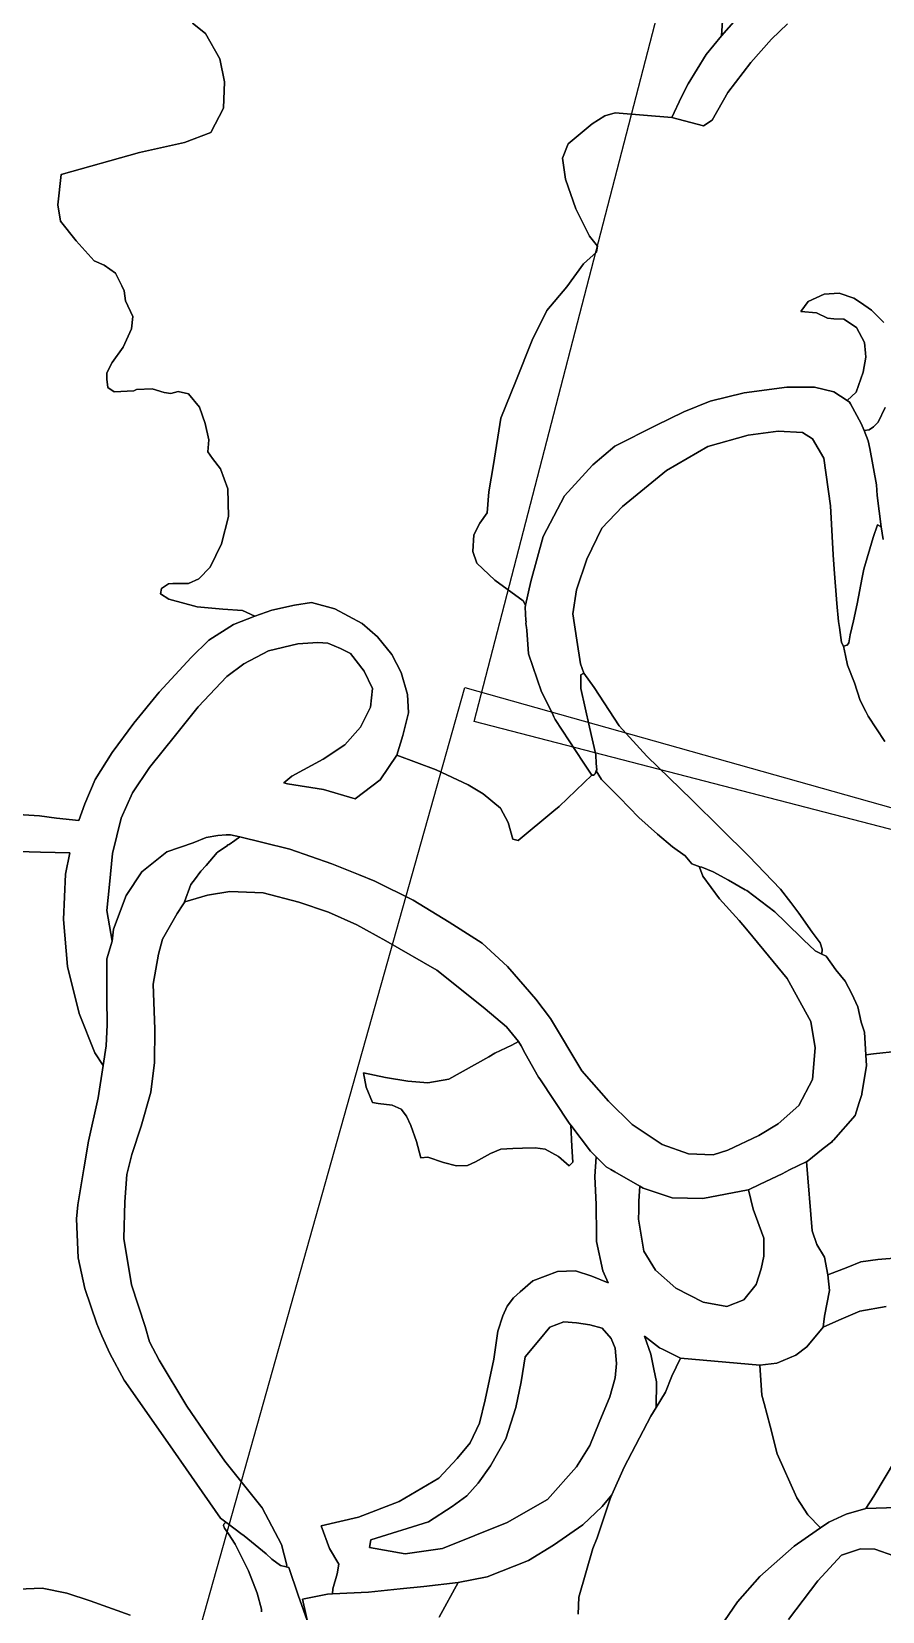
# Model space of a CAD drawing. Header units: inches. Extents: x 288635 to 1232953, y 676945 to 1655780.
# Drawn here: x 415552 to 432425, y 973042 to 1004372 of the extents above; entities that cross this region are included whole.
import ezdxf

# ---------------------------------------------------------------- set-up
doc = ezdxf.new("R2010")
doc.units = ezdxf.units.IN
doc.header["$MEASUREMENT"] = 0
doc.layers.add('Images', color=7, linetype='Continuous')
picture_1 = doc.add_image_def('image11.jpg', size_in_pixel=(2580, 3737))
picture_2 = doc.add_image_def('image12.jpg', size_in_pixel=(1536, 2752))

msp = doc.modelspace()

# ---------------------------------------------------------------- linework, layer by layer
at = {"color": 1}
for points in [[(430540.327, 1004528.1867), (430225.3664, 1004223.3861), (429813.8855, 1003756.0251), (429356.6846, 1003166.744), (429051.884, 1002613.0228), (428874.0837, 1002506.3426), (428251.1214, 1002667.614), (428439.0818, 1003079.0949), (428576.2421, 1003333.0954), (428926.7628, 1003917.2965), (429236.6434, 1004288.1373), (429671.6453, 1004782.1872)], [(429671.6453, 1004782.1872), (429236.6434, 1004288.1373), (429251.8834, 1004582.7779)], [(418746.4224, 1004537.0578), (419000.4229, 1004333.8574), (419284.9035, 1003830.9364), (419376.3437, 1003373.7354), (419356.0236, 1002855.5744), (419107.1031, 1002372.9734), (418583.8621, 1002174.853), (417694.8603, 1001971.6526), (416140.3772, 1001539.8518), (416074.3371, 1000935.3306), (416125.1372, 1000610.2099), (416435.0178, 1000224.1291), (416795.6985, 999822.8083), (416988.7389, 999741.5282), (417217.3394, 999578.9679), (417339.2596, 999330.0474), (417390.0597, 999233.5272), (417415.4598, 999035.4068), (417557.7, 998720.4461), (417532.3, 998476.6057), (417369.7397, 998115.9249), (417151.2992, 997811.1243), (417044.619, 997607.9239), (417044.619, 997480.9237), (417064.9391, 997313.2833), (417186.8593, 997226.9232), (417578.0201, 997247.2432), (417631.713, 997271.7729), (417944.5627, 997284.6344), (418178.2432, 997213.5143), (418315.4034, 997198.2743), (418457.6437, 997233.8343), (418660.8441, 997188.1142), (418884.3646, 996923.9537), (418996.1248, 996598.8331), (419067.2449, 996273.7124), (419046.9249, 996040.0319), (419138.3651, 995902.8717), (419300.9254, 995699.6713), (419443.1657, 995303.4305), (419458.4057, 994754.7894), (419321.2455, 994216.3083), (419092.645, 993748.9474), (418869.1245, 993520.3469), (418660.8441, 993428.9067), (418356.0435, 993423.8267), (418264.6033, 993418.7467), (418127.4431, 993327.3065), (418107.123, 993220.6263), (418274.7634, 993113.9461), (418833.5645, 992961.5458), (419341.5655, 992915.8257), (419732.7263, 992890.4256), (419981.6468, 992778.6654), (419557.74, 992610.6404), (419064.979, 992300.7598), (418714.4583, 991960.3991), (418079.4571, 991269.5177), (417581.6161, 990654.8365), (417149.8152, 990075.7153), (416814.5345, 989542.3143), (416606.2541, 989054.6333), (416486.6572, 988727.0417), (416046.2336, 988775.9098), (415710.953, 988816.5499), (415182.6319, 988852.11)], [(429251.8834, 1004582.7779), (429236.6434, 1004288.1373), (428926.7628, 1003917.2965), (428576.2421, 1003333.0954), (428439.0818, 1003079.0949), (428251.1214, 1002667.614), (427128.4392, 1002764.1342), (426920.1588, 1002703.1741), (426671.2383, 1002540.6138), (426193.7173, 1002149.453), (426081.9571, 1001864.9724), (426137.8372, 1001448.4116), (426346.1176, 1000854.0504), (426615.3582, 1000315.5693), (426773.6204, 1000114.2001), (426758.3803, 999997.3599), (426499.2998, 999768.7594), (426164.0191, 999311.5585), (425767.7783, 998844.1975), (425478.2178, 998249.8364), (425153.0971, 997442.1147), (424858.4565, 996705.5133), (424711.1362, 995786.0314), (424619.696, 995247.5504), (424584.136, 994825.9095), (424441.8957, 994622.7091), (424325.0555, 994389.0286), (424299.6554, 994063.908), (424380.9356, 993830.2275), (424741.6163, 993489.8668), (425300.4174, 993083.466), (425349.9305, 993000.0755), (425347.6445, 992989.7215), (425339.9704, 992954.9622), (425356.7198, 992694.4156), (425358.0092, 992674.3591), (425351.2175, 992631.3451), (425365.9204, 992551.2962), (425374.5848, 992504.1231), (425404.7935, 992034.2104), (425662.7628, 991280.1463), (425878.089, 990859.7474), (425908.1426, 990785.4483), (425935.2841, 990732.4577), (426490.9102, 989885.7894), (426661.8601, 989629.0591), (426509.7206, 989482.8625), (426011.6188, 989004.2179), (425909.8761, 988919.1124), (425203.8972, 988328.5765), (425097.217, 988359.0566), (425000.6968, 988689.2572), (424848.2965, 988973.7378), (424507.9358, 989253.1384), (424213.2952, 989436.0187), (423573.214, 989730.6593), (422795.9724, 990025.2999), (422912.8126, 990411.3807), (423024.5729, 990863.5016), (423009.3328, 991224.1823), (422882.3326, 991661.0632), (422694.3722, 992016.6639), (422414.9716, 992372.2646), (422110.171, 992631.3451), (421566.6099, 992925.9857), (421104.329, 993047.906), (420763.9683, 992997.1059), (420316.9274, 992900.5857), (419981.6468, 992778.6654), (419732.7263, 992890.4256), (419341.5655, 992915.8257), (418833.5645, 992961.5458), (418274.7634, 993113.9461), (418107.123, 993220.6263), (418127.4431, 993327.3065), (418264.6033, 993418.7467), (418356.0435, 993423.8267), (418660.8441, 993428.9067), (418869.1245, 993520.3469), (419092.645, 993748.9474), (419321.2455, 994216.3083), (419458.4057, 994754.7894), (419443.1657, 995303.4305), (419300.9254, 995699.6713), (419138.3651, 995902.8717), (419046.9249, 996040.0319), (419067.2449, 996273.7124), (418996.1248, 996598.8331), (418884.3646, 996923.9537), (418660.8441, 997188.1142), (418457.6437, 997233.8343), (418315.4034, 997198.2743), (418178.2432, 997213.5143), (417944.5627, 997284.6344), (417631.713, 997271.7729), (417578.0201, 997247.2432), (417186.8593, 997226.9232), (417064.9391, 997313.2833), (417044.619, 997480.9237), (417044.619, 997607.9239), (417151.2992, 997811.1243), (417369.7397, 998115.9249), (417532.3, 998476.6057), (417557.7, 998720.4461), (417415.4598, 999035.4068), (417390.0597, 999233.5272), (417339.2596, 999330.0474), (417217.3394, 999578.9679), (416988.7389, 999741.5282), (416795.6985, 999822.8083), (416435.0178, 1000224.1291), (416125.1372, 1000610.2099), (416074.3371, 1000935.3306), (416140.3772, 1001539.8518), (417694.8603, 1001971.6526), (418583.8621, 1002174.853), (419107.1031, 1002372.9734), (419356.0236, 1002855.5744), (419376.3437, 1003373.7354), (419284.9035, 1003830.9364), (419000.4229, 1004333.8574), (418746.4224, 1004537.0578)], [(432455.046, 998599.8815), (432211.2055, 998848.802), (431989.9593, 998997.353), (431855.6048, 999087.5625), (431566.0442, 999184.0826), (431271.4036, 999163.7626), (430951.363, 999021.5223), (430804.0427, 998818.3219), (431119.0033, 998792.9219), (431337.4438, 998686.2416), (431464.444, 998676.0816), (431657.4844, 998665.9216), (431911.4849, 998503.3613), (432068.9652, 998208.7207), (432090.9561, 997996.1419), (432099.4453, 997914.0801), (432043.5652, 997619.4395), (431906.4049, 997223.1987), (431726.8169, 997053.1657), (431463.764, 997226.6687), (431080.1174, 997319.273), (430531.1059, 997319.273), (429684.4375, 997206.8249), (429009.7486, 997041.46), (428487.1955, 996829.7929), (427931.5694, 996558.5944), (427117.974, 996148.4894), (426681.4107, 995778.072), (426678.1614, 995774.5133), (426676.119, 995772.7803), (426120.4928, 995164.2374), (425697.1587, 994357.2566), (425452.4186, 993464.2861), (425349.9305, 993000.0755), (425300.4174, 993083.466), (424741.6163, 993489.8668), (424380.9356, 993830.2275), (424299.6554, 994063.908), (424325.0555, 994389.0286), (424441.8957, 994622.7091), (424584.136, 994825.9095), (424619.696, 995247.5504), (424711.1362, 995786.0314), (424858.4565, 996705.5133), (425153.0971, 997442.1147), (425478.2178, 998249.8364), (425767.7783, 998844.1975), (426164.0191, 999311.5585), (426499.2998, 999768.7594), (426758.3803, 999997.3599), (426773.6204, 1000114.2001), (426615.3582, 1000315.5693), (426346.1176, 1000854.0504), (426137.8372, 1001448.4116), (426081.9571, 1001864.9724), (426193.7173, 1002149.453), (426671.2383, 1002540.6138), (426920.1588, 1002703.1741), (427128.4392, 1002764.1342), (428251.1214, 1002667.614), (428874.0837, 1002506.3426), (429051.884, 1002613.0228), (429356.6846, 1003166.744), (429813.8855, 1003756.0251), (430225.3664, 1004223.3861), (430540.327, 1004528.1867)], [(432480.452, 996920.4194), (432343.2858, 996623.7575), (432245.1157, 996532.7554), (432163.8356, 996471.7953), (432163.8356, 996471.7953), (432061.0968, 996462.2501), (432006.1609, 996598.282), (431790.71, 996992.2494), (431774.65, 997021.6162), (431772.2404, 997023.2055), (431726.8169, 997053.1657), (431906.4049, 997223.1987), (432043.5652, 997619.4395), (432099.4453, 997914.0801), (432090.9561, 997996.1419), (432068.9652, 998208.7207), (431911.4849, 998503.3613), (431657.4844, 998665.9216), (431464.444, 998676.0816), (431337.4438, 998686.2416), (431119.0033, 998792.9219), (430804.0427, 998818.3219), (430951.363, 999021.5223), (431271.4036, 999163.7626), (431566.0442, 999184.0826), (431855.6048, 999087.5625), (431989.9593, 998997.353), (432211.2055, 998848.802), (432455.046, 998599.8815)], [(432438.5885, 994298.7215), (432403.0284, 994547.642), (432321.7731, 995173.2826), (432310.4323, 995381.1962), (432173.8078, 996102.5738), (432145.0674, 996254.323), (432061.0968, 996462.2501), (432163.8356, 996471.7953), (432245.1157, 996532.7554), (432343.2858, 996623.7575), (432480.452, 996920.4194)], [(432744.6508, 984153.7859), (432249.3499, 984098.7525), (432249.3499, 984098.7525), (432097.8249, 984081.1622), (432073.0794, 984526.5798), (432003.7556, 984727.7548), (431940.3159, 985034.321), (431821.7823, 985292.5549), (431686.3154, 985538.0887), (431500.0484, 985766.6892), (431309.548, 986037.623), (431221.8626, 986078.3393), (431233.3478, 986173.09), (431191.0144, 986300.0902), (431030.1474, 986511.7573), (430766.8236, 986885.8739), (430608.6666, 987097.5252), (430406.9896, 987367.4165), (429777.28, 988018.2928), (429221.6539, 988568.6272), (428644.861, 989134.8367), (427750.5676, 990002.6718), (427205.5248, 990605.923), (426708.1072, 991362.6328), (426507.0234, 991648.3834), (426434.5506, 991832.4028), (426363.9173, 992301.1512), (426284.5349, 992827.9619), (426357.2954, 993304.2129), (426562.3479, 993912.7558), (426860.0048, 994521.2987), (427272.5309, 994953.4689), (428144.5594, 995666.9468), (428964.7694, 996143.1977), (429765.1355, 996368.094), (430360.4492, 996447.4692), (430843.3148, 996421.0108), (431041.7527, 996295.3334), (431266.649, 995911.6868), (431392.3263, 994965.7995), (431445.2431, 993993.4538), (431467.6828, 993708.7499), (431520.9829, 993032.5048), (431553.129, 992676.635), (431574.0393, 992554.975), (431616.6291, 992253.7241), (431654.7292, 992187.049), (431692.8293, 991996.5486), (431735.1627, 991806.0482), (431871.9111, 991456.8836), (431986.4676, 991103.3951), (432094.8535, 990890.1197), (432143.9479, 990793.5145), (432474.1485, 990295.6735)], [(432474.1485, 990295.6735), (432143.9479, 990793.5145), (432094.8535, 990890.1197), (431986.4676, 991103.3951), (431871.9111, 991456.8836), (431735.1627, 991806.0482), (431692.8293, 991996.5486), (431654.7292, 992187.049), (431724.5793, 992202.924), (431756.3294, 992247.3741), (431788.5966, 992409.7041), (431852.8496, 992686.795), (431926.7857, 993026.3998), (432024.1955, 993544.6202), (432055.3113, 993710.156), (432240.5164, 994336.0216), (432327.3765, 994587.693), (432403.0284, 994547.642), (432438.5885, 994298.7215)], [(415182.6319, 988852.11), (415710.953, 988816.5499), (416046.2336, 988775.9098), (416486.6572, 988727.0417), (416606.2541, 989054.6333), (416814.5345, 989542.3143), (417149.8152, 990075.7153), (417581.6161, 990654.8365), (418079.4571, 991269.5177), (418714.4583, 991960.3991), (419064.979, 992300.7598), (419557.74, 992610.6404), (419981.6468, 992778.6654), (420316.9274, 992900.5857), (420763.9683, 992997.1059), (421104.329, 993047.906), (421566.6099, 992925.9857), (422110.171, 992631.3451), (422414.9716, 992372.2646), (422414.9716, 992372.2646), (422694.3722, 992016.6639), (422882.3326, 991661.0632), (423009.3328, 991224.1823), (423024.5729, 990863.5016), (422912.8126, 990411.3807), (422795.9724, 990025.2999), (422463.5058, 989532.1542), (421970.7449, 989156.2335), (421340.8236, 989339.1138), (420629.6222, 989450.8741), (420553.422, 989476.2741), (420715.9823, 989608.3544), (421335.7436, 989943.6351), (421762.4644, 990228.1156), (422072.3451, 990578.6363), (422270.4655, 990974.8771), (422311.1055, 991345.7179), (422148.5452, 991686.0785), (421879.3047, 992041.6793), (421676.1043, 992138.1994), (421427.1838, 992244.8797), (421229.0634, 992260.1197), (420832.8226, 992229.6396), (420253.7014, 992092.4794), (419760.9404, 991833.3988), (419425.6598, 991584.4783), (418856.6986, 990979.9571), (418404.5777, 990421.156), (417891.4967, 989775.9947), (417551.136, 989278.1537), (417327.6156, 988770.1527), (417154.8952, 988074.1913), (417099.0151, 987454.4301), (417043.135, 986941.3491), (417149.8152, 986331.7478), (417043.135, 985986.3071), (417043.135, 985209.0656), (417048.215, 984675.6645), (417027.895, 984259.1037), (416972.0149, 983867.9429), (416804.3745, 984121.9434), (416494.4939, 984899.185), (416265.8934, 985833.9068), (416184.6133, 986763.5487), (416225.2534, 987662.7105), (416308.2811, 988086.4379), (415726.193, 988100.2684), (415045.4716, 988120.5885)], [(415045.4716, 988120.5885), (415726.193, 988100.2684), (416308.2811, 988086.4379), (416225.2534, 987662.7105), (416184.6133, 986763.5487), (416265.8934, 985833.9068), (416265.8934, 985833.9068), (416494.4939, 984899.185), (416804.3745, 984121.9434), (416972.0149, 983867.9429), (416870.1409, 983226.4465), (416679.6405, 982369.1948), (416589.682, 981818.8603), (416467.9734, 981104.4839), (416441.515, 980824.025), (416473.2651, 980056.7318), (416610.8487, 979442.8973), (416843.6825, 978744.3959), (416947.0957, 978510.1333), (417102.9747, 978157.0197), (417388.7253, 977627.852), (418253.8857, 976388.8271), (418720.6113, 975720.4139), (419299.0207, 974892.0548), (419405.6705, 974811.7679), (419365.3166, 974770.3265), (419357.3791, 974746.5139), (419375.9, 974693.5971), (419455.2751, 974579.8261), (419590.0569, 974376.4892), (419854.6407, 973847.3215), (420026.6203, 973404.1436), (420112.61, 973086.6429), (420108.3162, 973035.9761)], [(421017.4868, 972860.4237), (420838.8927, 973363.1331), (420653.684, 973912.1446), (420598.9312, 973925.2853), (420616.6484, 973960.7196), (420510.8148, 974368.1788), (420124.5224, 975093.1386), (419383.6876, 976019.1821), (419045.0202, 976506.0164), (418632.2694, 977109.2676), (418081.935, 978024.7278), (417891.4346, 978389.8535), (417801.4761, 978691.4791), (417531.6005, 979516.9807), (417383.4336, 980437.7326), (417404.6003, 981162.6924), (417441.642, 981707.7351), (417536.8922, 982104.6109), (417727.3926, 982665.5287), (417917.893, 983337.5717), (417991.9765, 983930.2396), (417997.2681, 984591.6992), (417960.2264, 985480.701), (418066.0599, 986073.3689), (418150.7268, 986374.9945), (418436.4773, 986882.9955), (418552.8942, 987057.6208), (418591.5952, 987112.9079), (419042.9856, 987243.7458), (419486.1636, 987316.5063), (420147.6233, 987290.0479), (420848.7705, 987104.8392), (421437.4696, 986906.4013), (421999.7103, 986655.0467), (422575.1802, 986337.546), (423587.2135, 985755.4615), (424341.2775, 985160.1478), (424545.1001, 984990.6533), (424969.6642, 984637.5947), (425209.774, 984341.371), (425074.1897, 984273.5438), (424738.2071, 984110.2948), (424616.6424, 984041.8013), (424616.6424, 984041.8013), (423828.6409, 983597.8153), (423412.08, 983526.6952), (423010.7592, 983557.1752), (422573.8784, 983628.2954), (422131.9175, 983719.7356), (422187.7976, 983440.335), (422314.7978, 983135.5344), (422426.5581, 983115.2144), (422705.9586, 983079.6543), (422878.679, 983003.4541), (422985.3592, 982866.2939), (423071.7194, 982678.3335), (423183.4796, 982358.2929), (423269.8398, 982038.2522), (423412.08, 982048.4122), (423721.9607, 981946.812), (423975.9612, 981875.6919), (424199.4816, 981885.8519), (424356.9619, 981956.972), (424651.6025, 982124.6124), (424854.8029, 982210.9726), (425098.6434, 982221.1326), (425286.2388, 982227.6766), (425535.5243, 982236.3726), (425738.7247, 982210.9726), (426002.8852, 982063.6523), (426211.1656, 981880.7719), (426287.3658, 981951.892), (426267.0458, 982261.7727), (426244.4495, 982682.0647), (426633.2352, 982171.7834), (426747.9058, 982057.1128), (426719.653, 981668.1793), (426745.6058, 981114.2132), (426746.7623, 981044.8943), (426754.679, 980570.3814), (426757.8648, 980379.4287), (426879.785, 979795.2276), (426986.1197, 979558.6871), (426661.8798, 979687.1087), (426341.8392, 979798.8689), (425981.1585, 979783.6288), (425493.4775, 979595.6685), (425239.3359, 979379.2036), (425112.3356, 979262.3634), (424980.2553, 979094.723), (424898.9752, 978901.6826), (424797.375, 978596.882), (424721.1748, 978043.1609), (424548.4545, 977235.4393), (424436.6943, 976773.1584), (424248.7339, 976387.0776), (423989.6534, 976072.117), (423628.9726, 975686.0362), (422841.5711, 975218.6753), (422033.8494, 974908.7947), (421297.3891, 974739.1788), (421459.9494, 974287.0579), (421647.9098, 973977.1772), (421612.3497, 973784.1368), (421525.9895, 973489.4963), (421520.7905, 973390.4358), (421423.2461, 973385.8634), (420927.9451, 973284.2632), (421118.4455, 972433.3615)], [(432739.842, 980056.0908), (432333.4412, 980022.224), (431994.7738, 979971.4239), (431740.7733, 979869.8237), (431342.8392, 979717.4234), (431275.1057, 980064.5574), (431122.7054, 980318.5579), (431029.5719, 980589.4918), (430920.8575, 981960.9657), (430930.0771, 981965.4079), (431247.4885, 982221.2804), (431413.7477, 982345.2703), (431416.9955, 982349.0377), (431419.0394, 982350.562), (431444.4987, 982380.0947), (431448.6615, 982383.4505), (431451.7734, 982386.985), (431453.9532, 982388.7422), (431882.5791, 982875.5765), (431964.8, 983135.3945), (432014.871, 983293.619), (432018.0274, 983312.3822), (432110.1212, 983859.8284), (432097.8249, 984081.1622), (432249.3499, 984098.7525), (432744.6508, 984153.7859)], [(432500.7034, 979088.2066), (431977.4623, 978996.7664), (431560.9015, 978818.966), (431251.0209, 978681.8057), (431276.4209, 978895.1662), (431372.9411, 979408.2472), (431342.8392, 979717.4234), (431740.7733, 979869.8237), (431994.7738, 979971.4239), (432333.4412, 980022.224), (432739.842, 980056.0908)], [(432683.5838, 976050.3605), (432251.7829, 975328.999), (432094.3026, 975080.0785), (431703.5298, 974971.9167), (431363.1692, 974814.4363), (431363.1692, 974814.4363), (431197.6943, 974701.9134), (430943.7508, 974955.83), (430725.3104, 975291.1106), (430339.2296, 976164.8724), (430202.0693, 976713.5135), (430078.7589, 977165.6516), (430034.429, 977328.1947), (429993.7889, 977927.6359), (430329.1119, 977966.4239), (430705.0327, 978123.9042), (430928.5531, 978291.5445), (431251.0209, 978681.8057), (431560.9015, 978818.966), (431977.4623, 978996.7664), (432500.7034, 979088.2066)], [(426392.0617, 972989.866), (426402.2217, 973325.1467), (426683.0306, 974288.3659), (426767.9825, 974503.7091), (427027.063, 975275.8706), (427060.9003, 975351.5432), (427306.4636, 975900.7118), (427834.7846, 976916.7139), (427937.6624, 977084.5671), (428124.3452, 977389.1548), (428251.3454, 977704.1155), (428418.9858, 978064.7962), (429993.7889, 977927.6359), (430034.429, 977328.1947), (430078.7589, 977165.6516), (430202.0693, 976713.5135), (430339.2296, 976164.8724), (430725.3104, 975291.1106), (430943.7508, 974955.83), (431197.6943, 974701.9134), (431109.1687, 974641.716), (430672.2878, 974336.9154), (429996.6464, 973732.3942), (429549.6055, 973234.5532), (429036.5245, 972477.6317)], [(432708.9838, 975105.4786), (432094.3026, 975080.0785), (432251.7829, 975328.999), (432683.5838, 976050.3605)], [(423633.0505, 972928.6625), (424014.0513, 973614.4639), (424589.2357, 973728.2567), (425407.1173, 974053.3774), (425899.8783, 974353.098), (426484.0795, 974759.4988), (426870.1602, 975120.1795), (427060.9003, 975351.5432), (427027.063, 975275.8706), (426767.9825, 974503.7091), (426683.0306, 974288.3659), (426402.2217, 973325.1467), (426392.0617, 972989.866)], [(429036.5245, 972477.6317), (429549.6055, 973234.5532), (429996.6464, 973732.3942), (430672.2878, 974336.9154), (431109.1687, 974641.716), (431197.6943, 974701.9134), (431363.1692, 974814.4363), (431703.5298, 974971.9167), (432094.3026, 975080.0785), (432708.9838, 975105.4786)], [(420108.3162, 973035.9761), (420112.61, 973086.6429), (420026.6203, 973404.1436), (419854.6407, 973847.3215), (419590.0569, 974376.4892), (419455.2751, 974579.8261), (419375.9, 974693.5971), (419357.3791, 974746.5139), (419365.3166, 974770.3265), (419405.6705, 974811.7679), (419447.9877, 974779.9111), (419451.3907, 974777.3493), (419704.5456, 974586.772), (419769.98, 974537.5124), (420203.8975, 974182.9701), (420314.1359, 974077.6311), (420488.3191, 973951.8322), (420598.9312, 973925.2853), (420653.684, 973912.1446), (420838.8927, 973363.1331), (421017.4868, 972860.4237)], [(432653.4917, 974143.875), (432272.491, 974275.9553), (431993.0904, 974281.0353), (431612.0897, 974159.115), (431144.7287, 973646.034), (430560.5276, 972878.9525)], [(430560.5276, 972878.9525), (431144.7287, 973646.034), (431612.0897, 974159.115), (431993.0904, 974281.0353), (432272.491, 974275.9553), (432653.4917, 974143.875)], [(413840.9142, 972936.0947), (414291.7651, 973202.7953), (414971.2164, 973469.4958), (415764.968, 973501.2459), (416253.919, 973405.9957), (416711.1199, 973253.5954), (417505.1361, 972966.2573)], [(417505.1361, 972966.2573), (416711.1199, 973253.5954), (416253.919, 973405.9957), (415764.968, 973501.2459), (414971.2164, 973469.4958), (414291.7651, 973202.7953), (413840.9142, 972936.0947)], [(421118.4455, 972433.3615), (420927.9451, 973284.2632), (421423.2461, 973385.8634), (421520.7905, 973390.4358), (422236.0477, 973423.9635), (422864.138, 973489.6939), (423328.2499, 973538.2637), (424014.0513, 973614.4639), (423633.0505, 972928.6625)]]:
    msp.add_lwpolyline(points, dxfattribs=at)
for points in [[(432061.0968, 996462.2501), (432145.0674, 996254.323), (432173.8078, 996102.5738), (432310.4323, 995381.1962), (432321.7731, 995173.2826), (432403.0284, 994547.642), (432327.3765, 994587.693), (432240.5164, 994336.0216), (432055.3113, 993710.156), (432024.1955, 993544.6202), (431926.7857, 993026.3998), (431852.8496, 992686.795), (431788.5966, 992409.7041), (431756.3294, 992247.3741), (431724.5793, 992202.924), (431654.7292, 992187.049), (431616.6291, 992253.7241), (431574.0393, 992554.975), (431553.129, 992676.635), (431520.9829, 993032.5048), (431467.6828, 993708.7499), (431445.2431, 993993.4538), (431392.3263, 994965.7995), (431266.649, 995911.6868), (431041.7527, 996295.3334), (430843.3148, 996421.0108), (430360.4492, 996447.4692), (429765.1355, 996368.094), (428964.7694, 996143.1977), (428144.5594, 995666.9468), (427272.5309, 994953.4689), (426860.0048, 994521.2987), (426562.3479, 993912.7558), (426357.2954, 993304.2129), (426284.5349, 992827.9619), (426363.9173, 992301.1512), (426434.5506, 991832.4028), (426507.0234, 991648.3834), (426444.6081, 991617.1757), (426444.6081, 991342.3236), (426613.9418, 990580.322), (426740.942, 990029.9876), (426746.6291, 989856.5308), (426758.8407, 989731.3622), (426750.4884, 989710.4776), (426728.3664, 989655.1626), (426713.1263, 989638.6526), (426692.8063, 989624.6826), (426661.8601, 989629.0591), (426490.9102, 989885.7894), (425935.2841, 990732.4577), (425908.1426, 990785.4483), (425878.089, 990859.7474), (425662.7628, 991280.1463), (425404.7935, 992034.2104), (425374.5848, 992504.1231), (425365.9204, 992551.2962), (425351.2175, 992631.3451), (425358.0092, 992674.3591), (425356.7198, 992694.4156), (425339.9704, 992954.9622), (425347.6445, 992989.7215), (425349.9305, 993000.0755), (425452.4186, 993464.2861), (425697.1587, 994357.2566), (426120.4928, 995164.2374), (426676.119, 995772.7803), (426678.1614, 995774.5133), (426681.4107, 995778.072), (427117.974, 996148.4894), (427931.5694, 996558.5944), (428487.1955, 996829.7929), (429009.7486, 997041.46), (429684.4375, 997206.8249), (430531.1059, 997319.273), (431080.1174, 997319.273), (431463.764, 997226.6687), (431726.8169, 997053.1657), (431772.2404, 997023.2055), (431774.65, 997021.6162), (431790.71, 996992.2494), (432006.1609, 996598.282), (432061.0968, 996462.2501)], [(421340.8236, 989339.1138), (421970.7449, 989156.2335), (422463.5058, 989532.1542), (422795.9724, 990025.2999), (423573.214, 989730.6593), (424213.2952, 989436.0187), (424507.9358, 989253.1384), (424848.2965, 988973.7378), (425000.6968, 988689.2572), (425097.217, 988359.0566), (425203.8972, 988328.5765), (425909.8761, 988919.1124), (426011.6188, 989004.2179), (426509.7206, 989482.8625), (426661.8601, 989629.0591), (426692.8063, 989624.6826), (426713.1263, 989638.6526), (426728.3664, 989655.1626), (426750.4884, 989710.4776), (426855.0317, 989540.6472), (427210.6324, 989185.0465), (427596.7132, 988783.7257), (427967.5539, 988453.5251), (428262.1945, 988204.6046), (428511.115, 988026.8042), (428643.1953, 987864.2439), (428802.8229, 987807.4197), (428805.2585, 987801.0498), (428797.5312, 987802.128), (428866.323, 987622.2109), (429194.407, 987172.4184), (429585.9911, 986743.7925), (429731.0793, 986568.7405), (430072.8254, 986156.4163), (430538.493, 985590.2069), (431004.1606, 984743.5385), (431088.8274, 984219.6625), (431035.9107, 983589.9529), (430766.5754, 983077.6878), (430358.576, 982711.5345), (429977.5752, 982478.7007), (429358.449, 982187.6584), (429067.4068, 982097.6999), (428580.5725, 982118.8666), (428056.6964, 982298.7836), (427464.0286, 982700.9511), (426993.0693, 983161.327), (426463.9016, 983759.2866), (425844.7753, 984801.747), (425550.4258, 985185.2833), (425338.7587, 985430.0234), (424988.1851, 985833.5138), (424485.4757, 986296.5356), (423830.6307, 986713.2551), (423116.2542, 987149.8185), (422362.1902, 987526.8505), (422034.7229, 987656.3143), (421508.9073, 987864.1949), (420675.4681, 988155.2372), (420139.6858, 988287.5291), (419683.2786, 988399.9773), (419498.4891, 988442.7962), (419412.1289, 988442.7962), (419244.4886, 988432.6362), (419015.8881, 988386.9161), (418756.5383, 988286.0924), (418235.3936, 988105.3729), (417737.9759, 987708.4971), (417431.0587, 987237.5378), (417177.0582, 986570.7865), (417149.8152, 986331.7478), (417043.135, 986941.3491), (417099.0151, 987454.4301), (417154.8952, 988074.1913), (417327.6156, 988770.1527), (417551.136, 989278.1537), (417891.4967, 989775.9947), (418404.5777, 990421.156), (418856.6986, 990979.9571), (419425.6598, 991584.4783), (419760.9404, 991833.3988), (420253.7014, 992092.4794), (420832.8226, 992229.6396), (421229.0634, 992260.1197), (421427.1838, 992244.8797), (421676.1043, 992138.1994), (421879.3047, 992041.6793), (422148.5452, 991686.0785), (422311.1055, 991345.7179), (422270.4655, 990974.8771), (422072.3451, 990578.6363), (421762.4644, 990228.1156), (421335.7436, 989943.6351), (420715.9823, 989608.3544), (420553.422, 989476.2741), (420629.6222, 989450.8741), (421340.8236, 989339.1138)], [(431233.3478, 986173.09), (431221.8626, 986078.3393), (431089.6159, 986139.7474), (430862.277, 986359.5585), (430501.7679, 986708.1302), (430290.5727, 986912.3322), (429735.484, 987336.3699), (429704.7426, 987353.9147), (429375.1125, 987542.0418), (429068.1952, 987711.3755), (428845.6858, 987801.4388), (428802.8229, 987807.4197), (428643.1953, 987864.2439), (428511.115, 988026.8042), (428262.1945, 988204.6046), (427967.5539, 988453.5251), (427596.7132, 988783.7257), (427210.6324, 989185.0465), (426855.0317, 989540.6472), (426750.4884, 989710.4776), (426758.8407, 989731.3622), (426746.6291, 989856.5308), (426740.942, 990029.9876), (426613.9418, 990580.322), (426444.6081, 991342.3236), (426444.6081, 991617.1757), (426507.0234, 991648.3834), (426708.1072, 991362.6328), (427205.5248, 990605.923), (427750.5676, 990002.6718), (428644.861, 989134.8367), (429221.6539, 988568.6272), (429777.28, 988018.2928), (430406.9896, 987367.4165), (430608.6666, 987097.5252), (430766.8236, 986885.8739), (431030.1474, 986511.7573), (431191.0144, 986300.0902), (431233.3478, 986173.09)], [(418712.2558, 987455.4129), (418586.5785, 987111.4538), (418589.6036, 987112.3306), (418591.5952, 987112.9079), (418552.8942, 987057.6208), (418436.4773, 986882.9955), (418150.7268, 986374.9945), (418066.0599, 986073.3689), (417960.2264, 985480.701), (417997.2681, 984591.6992), (417991.9765, 983930.2396), (417917.893, 983337.5717), (417727.3926, 982665.5287), (417536.8922, 982104.6109), (417441.642, 981707.7351), (417404.6003, 981162.6924), (417383.4336, 980437.7326), (417531.6005, 979516.9807), (417801.4761, 978691.4791), (417891.4346, 978389.8535), (418081.935, 978024.7278), (418632.2694, 977109.2676), (419045.0202, 976506.0164), (419383.6876, 976019.1821), (420124.5224, 975093.1386), (420510.8148, 974368.1788), (420616.6484, 973960.7196), (420598.9312, 973925.2853), (420488.3191, 973951.8322), (420314.1359, 974077.6311), (420203.8975, 974182.9701), (419769.98, 974537.5124), (419704.5456, 974586.772), (419451.3907, 974777.3493), (419447.9877, 974779.9111), (419405.6705, 974811.7679), (419299.0207, 974892.0548), (418720.6113, 975720.4139), (418253.8857, 976388.8271), (417388.7253, 977627.852), (417102.9747, 978157.0197), (416947.0957, 978510.1333), (416843.6825, 978744.3959), (416610.8487, 979442.8973), (416473.2651, 980056.7318), (416441.515, 980824.025), (416467.9734, 981104.4839), (416589.682, 981818.8603), (416679.6405, 982369.1948), (416870.1409, 983226.4465), (416972.0149, 983867.9429), (417027.895, 984259.1037), (417048.215, 984675.6645), (417043.135, 985209.0656), (417043.135, 985986.3071), (417149.8152, 986331.7478), (417177.0582, 986570.7865), (417431.0587, 987237.5378), (417737.9759, 987708.4971), (418235.3936, 988105.3729), (418756.5383, 988286.0924), (419015.8881, 988386.9161), (419244.4886, 988432.6362), (419412.1289, 988442.7962), (419498.4891, 988442.7962), (419683.2786, 988399.9773), (419583.0085, 988331.1352), (419469.7246, 988253.3581), (419447.1877, 988242.9565), (419429.1509, 988225.5016), (419240.1006, 988095.7058), (419236.4656, 988091.5515), (419234.8089, 988090.4141), (419011.7778, 987835.5214), (418910.6937, 987719.9967), (418781.9186, 987548.2966), (418779.5134, 987545.0896), (418762.6275, 987522.5752), (418756.3403, 987514.1923), (418712.2558, 987455.4129)], [(422362.1902, 987526.8505), (423116.2542, 987149.8185), (423830.6307, 986713.2551), (424485.4757, 986296.5356), (424988.1851, 985833.5138), (425338.7587, 985430.0234), (425550.4258, 985185.2833), (425844.7753, 984801.747), (426463.9016, 983759.2866), (426993.0693, 983161.327), (427464.0286, 982700.9511), (428056.6964, 982298.7836), (428580.5725, 982118.8666), (429067.4068, 982097.6999), (429358.449, 982187.6584), (429977.5752, 982478.7007), (430358.576, 982711.5345), (430766.5754, 983077.6878), (431035.9107, 983589.9529), (431088.8274, 984219.6625), (431004.1606, 984743.5385), (430538.493, 985590.2069), (430072.8254, 986156.4163), (429731.0793, 986568.7405), (429585.9911, 986743.7925), (429194.407, 987172.4184), (428866.323, 987622.2109), (428797.5312, 987802.128), (428805.2585, 987801.0498), (428802.8229, 987807.4197), (428845.6858, 987801.4388), (429068.1952, 987711.3755), (429375.1125, 987542.0418), (429704.7426, 987353.9147), (429735.484, 987336.3699), (430290.5727, 986912.3322), (430501.7679, 986708.1302), (430862.277, 986359.5585), (431089.6159, 986139.7474), (431221.8626, 986078.3393), (431309.548, 986037.623), (431500.0484, 985766.6892), (431686.3154, 985538.0887), (431821.7823, 985292.5549), (431940.3159, 985034.321), (432003.7556, 984727.7548), (432073.0794, 984526.5798), (432097.8249, 984081.1622), (432110.1212, 983859.8284), (432018.0274, 983312.3822), (432014.871, 983293.619), (431964.8, 983135.3945), (431882.5791, 982875.5765), (431453.9532, 982388.7422), (431451.7734, 982386.985), (431448.6615, 982383.4505), (431444.4987, 982380.0947), (431419.0394, 982350.562), (431416.9955, 982349.0377), (431413.7477, 982345.2703), (431247.4885, 982221.2804), (430930.0771, 981965.4079), (430920.8575, 981960.9657), (430915.3564, 981958.3152), (430585.2351, 981799.2568), (430435.5805, 981720.3397), (430000.4635, 981517.5032), (429766.6883, 981404.8661), (429765.9081, 981404.4902), (429760.4293, 981403.4267), (428866.323, 981229.8648), (428252.4884, 981240.4482), (427680.9873, 981436.2402), (427616.4244, 981473.3987), (427118.8788, 981759.7559), (427042.1867, 981803.8952), (426945.4442, 981859.5744), (426908.7309, 981896.2877), (426879.6265, 981925.3921), (426747.9058, 982057.1128), (426633.2352, 982171.7834), (426244.4495, 982682.0647), (426238.4499, 982689.9391), (426209.901, 982727.4095), (425630.4869, 983601.6133), (425606.6498, 983637.578), (425340.9306, 984108.7866), (425258.318, 984255.2863), (425209.774, 984341.371), (424969.6642, 984637.5947), (424545.1001, 984990.6533), (424341.2775, 985160.1478), (423587.2135, 985755.4615), (422575.1802, 986337.546), (421999.7103, 986655.0467), (421437.4696, 986906.4013), (420848.7705, 987104.8392), (420147.6233, 987290.0479), (419486.1636, 987316.5063), (419042.9856, 987243.7458), (418591.5952, 987112.9079), (418589.6036, 987112.3306), (418586.5785, 987111.4538), (418712.2558, 987455.4129), (418756.3403, 987514.1923), (418762.6275, 987522.5752), (418779.5134, 987545.0896), (418781.9186, 987548.2966), (418910.6937, 987719.9967), (419011.7778, 987835.5214), (419234.8089, 988090.4141), (419236.4656, 988091.5515), (419240.1006, 988095.7058), (419429.1509, 988225.5016), (419447.1877, 988242.9565), (419469.7246, 988253.3581), (419583.0085, 988331.1352), (419683.2786, 988399.9773), (420139.6858, 988287.5291), (420675.4681, 988155.2372), (421508.9073, 987864.1949), (422034.7229, 987656.3143), (422362.1902, 987526.8505)], [(425630.4869, 983601.6133), (426209.901, 982727.4095), (426238.4499, 982689.9391), (426244.4495, 982682.0647), (426267.0458, 982261.7727), (426287.3658, 981951.892), (426211.1656, 981880.7719), (426002.8852, 982063.6523), (425738.7247, 982210.9726), (425535.5243, 982236.3726), (425286.2388, 982227.6766), (425098.6434, 982221.1326), (424854.8029, 982210.9726), (424651.6025, 982124.6124), (424356.9619, 981956.972), (424199.4816, 981885.8519), (423975.9612, 981875.6919), (423721.9607, 981946.812), (423412.08, 982048.4122), (423269.8398, 982038.2522), (423183.4796, 982358.2929), (423071.7194, 982678.3335), (422985.3592, 982866.2939), (422878.679, 983003.4541), (422705.9586, 983079.6543), (422426.5581, 983115.2144), (422314.7978, 983135.5344), (422187.7976, 983440.335), (422131.9175, 983719.7356), (422573.8784, 983628.2954), (423010.7592, 983557.1752), (423412.08, 983526.6952), (423828.6409, 983597.8153), (424616.6424, 984041.8013), (424738.2071, 984110.2948), (425074.1897, 984273.5438), (425209.774, 984341.371), (425258.318, 984255.2863), (425340.9306, 984108.7866), (425606.6498, 983637.578), (425630.4869, 983601.6133)], [(427924.1505, 979810.4676), (428330.5513, 979454.8669), (428872.419, 979175.4663), (429338.0866, 979090.7995), (429676.754, 979217.7997), (429922.2878, 979522.6003), (430023.888, 979835.8676), (430074.6881, 980089.8681), (430074.6881, 980445.4689), (429863.021, 981021.2033), (429766.6883, 981404.8661), (430000.4635, 981517.5032), (430435.5805, 981720.3397), (430585.2351, 981799.2568), (430915.3564, 981958.3152), (430920.8575, 981960.9657), (431029.5719, 980589.4918), (431122.7054, 980318.5579), (431275.1057, 980064.5574), (431342.8392, 979717.4234), (431372.9411, 979408.2472), (431276.4209, 978895.1662), (431251.0209, 978681.8057), (430928.5531, 978291.5445), (430705.0327, 978123.9042), (430329.1119, 977966.4239), (429993.7889, 977927.6359), (428418.9858, 978064.7962), (428061.2974, 978239.8405), (428007.5473, 978266.1445), (427706.2908, 978500.8074), (427835.3622, 978142.7856), (427893.1543, 977845.5691), (427942.0424, 977594.1445), (427937.6624, 977084.5671), (427834.7846, 976916.7139), (427306.4636, 975900.7118), (427060.9003, 975351.5432), (426870.1602, 975120.1795), (426484.0795, 974759.4988), (425899.8783, 974353.098), (425407.1173, 974053.3774), (424589.2357, 973728.2567), (424014.0513, 973614.4639), (423328.2499, 973538.2637), (422864.138, 973489.6939), (422236.0477, 973423.9635), (421520.7905, 973390.4358), (421525.9895, 973489.4963), (421612.3497, 973784.1368), (421647.9098, 973977.1772), (421459.9494, 974287.0579), (421297.3891, 974739.1788), (422033.8494, 974908.7947), (422841.5711, 975218.6753), (423628.9726, 975686.0362), (423989.6534, 976072.117), (424248.7339, 976387.0776), (424436.6943, 976773.1584), (424548.4545, 977235.4393), (424721.1748, 978043.1609), (424797.375, 978596.882), (424898.9752, 978901.6826), (424980.2553, 979094.723), (425112.3356, 979262.3634), (425239.3359, 979379.2036), (425493.4775, 979595.6685), (425981.1585, 979783.6288), (426341.8392, 979798.8689), (426661.8798, 979687.1087), (426986.1197, 979558.6871), (426879.785, 979795.2276), (426757.8648, 980379.4287), (426754.679, 980570.3814), (426746.7623, 981044.8943), (426745.6058, 981114.2132), (426719.653, 981668.1793), (426747.9058, 982057.1128), (426879.6265, 981925.3921), (426908.7309, 981896.2877), (426945.4442, 981859.5744), (427042.1867, 981803.8952), (427118.8788, 981759.7559), (427616.4244, 981473.3987), (427593.4147, 981180.4983), (427592.895, 980993.4185), (427585.4831, 980818.0029), (427695.55, 980183.0017), (427924.1505, 979810.4676)], [(428252.4884, 981240.4482), (428866.323, 981229.8648), (429760.4293, 981403.4267), (429765.9081, 981404.4902), (429766.6883, 981404.8661), (429863.021, 981021.2033), (430074.6881, 980445.4689), (430074.6881, 980089.8681), (430023.888, 979835.8676), (429922.2878, 979522.6003), (429676.754, 979217.7997), (429338.0866, 979090.7995), (428872.419, 979175.4663), (428330.5513, 979454.8669), (427924.1505, 979810.4676), (427695.55, 980183.0017), (427585.4831, 980818.0029), (427592.895, 980993.4185), (427593.4147, 981180.4983), (427616.4244, 981473.3987), (427680.9873, 981436.2402), (428252.4884, 981240.4482)], [(422251.4432, 974307.5755), (422957.5646, 974180.5752), (423699.2461, 974287.2554), (424984.4887, 974805.4164), (425782.0503, 975262.6174), (426361.1714, 975907.7787), (426625.332, 976334.4995), (426808.2123, 976786.6204), (427016.4927, 977299.7014), (427123.173, 977675.6222), (427148.573, 977955.0227), (427123.173, 978259.8234), (427046.9728, 978452.8637), (426869.1724, 978656.0641), (426625.332, 978722.1043), (426361.1714, 978762.7444), (426107.1709, 978783.0644), (425832.8504, 978681.4642), (425610.1754, 978417.1172), (425337.1797, 978093.0323), (425263.8892, 977594.342), (425152.129, 977086.341), (424959.0886, 976461.4998), (424654.288, 975928.0987), (424405.3675, 975582.658), (424186.9271, 975333.7375), (423892.2865, 975120.3771), (423424.9256, 974820.6565), (422276.8433, 974459.9758), (422251.4432, 974307.5755)], [(423699.2461, 974287.2554), (422957.5646, 974180.5752), (422251.4432, 974307.5755), (422276.8433, 974459.9758), (423424.9256, 974820.6565), (423892.2865, 975120.3771), (424186.9271, 975333.7375), (424405.3675, 975582.658), (424654.288, 975928.0987), (424959.0886, 976461.4998), (425152.129, 977086.341), (425263.8892, 977594.342), (425337.1797, 978093.0323), (425610.1754, 978417.1172), (425832.8504, 978681.4642), (426107.1709, 978783.0644), (426361.1714, 978762.7444), (426625.332, 978722.1043), (426869.1724, 978656.0641), (427046.9728, 978452.8637), (427123.173, 978259.8234), (427148.573, 977955.0227), (427123.173, 977675.6222), (427016.4927, 977299.7014), (426808.2123, 976786.6204), (426625.332, 976334.4995), (426361.1714, 975907.7787), (425782.0503, 975262.6174), (424984.4887, 974805.4164), (423699.2461, 974287.2554)], [(428124.3452, 977389.1548), (427937.6624, 977084.5671), (427942.0424, 977594.1445), (427893.1543, 977845.5691), (427835.3622, 978142.7856), (427706.2908, 978500.8074), (428007.5473, 978266.1445), (428061.2974, 978239.8405), (428418.9858, 978064.7962), (428251.3454, 977704.1155), (428124.3452, 977389.1548)]]:
    msp.add_lwpolyline(points, close=True, dxfattribs=at)

# ---------------------------------------------------------------- pictures from other files: only their frames are drawn
at = {"layer": 'Images'}
image = msp.add_image(picture_1, insert=(424328.3719, 990691.8328), size_in_units=(43379.0283, 62832.3367), rotation=-14.53947719, dxfattribs=at)
image.dxf.flags = 7
image = msp.add_image(picture_2, insert=(408333.6643, 935188.4303), size_in_units=(32572.1115, 58358.3664), rotation=-15.719588022, dxfattribs=at)
image.dxf.flags = 7

doc.saveas('drawing.dxf')
